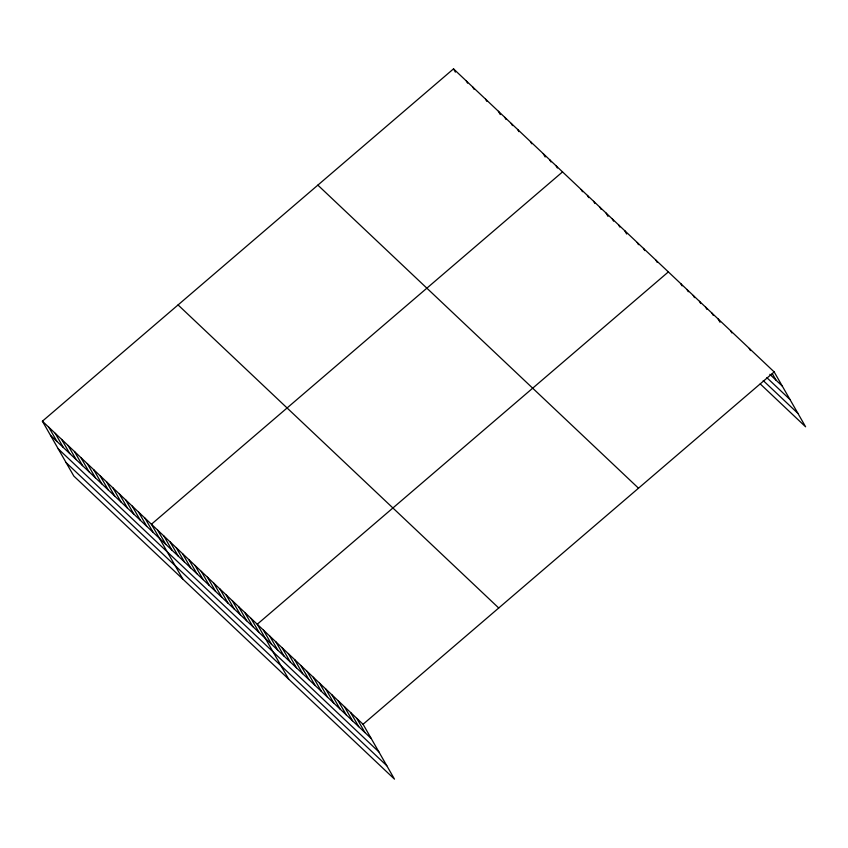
<?xml version="1.0" encoding="UTF-8"?>
<svg xmlns="http://www.w3.org/2000/svg" width="848" height="848" viewBox="0 0 848 848"><rect width="100%" height="100%" fill="white"/><g stroke="black" fill="none" stroke-linecap="round" stroke-linejoin="round"><path stroke-width="1.27" d="M42.4 421.202L363.061 724.266L394.479 779.142L73.829 476.078L42.4 421.202L453.521 68.858L774.171 371.922L805.6 426.798L760.253 383.932M562.542 171.9L151.421 524.244L182.85 579.12M668.362 271.911L257.241 624.255L288.67 679.131M363.061 724.266L774.171 371.922M769.846 374.328L782.291 386.094M766.868 377.678L789.986 399.525M763.232 380.593L797.904 413.368M317.852 185.129L638.502 488.204M178.069 304.93L498.73 607.995M50.52 435.374L371.17 738.438M58.205 448.804L378.865 751.869M66.133 462.637L386.794 765.712M772.316 373.671L776.068 380.211M749.272 348.39L750.522 350.574M730.605 330.741L731.856 332.925M718.15 318.975L720.026 322.251M711.928 313.092L713.179 315.276M705.706 307.209L706.956 309.393M699.483 301.326L700.724 303.51M693.251 295.443L694.501 297.627M687.028 289.56L688.279 291.744M680.806 283.677L682.057 285.861M655.907 260.145L657.158 262.329M643.462 248.379L644.713 250.563M637.24 242.496L638.48 244.68M624.785 230.73L626.661 234.006M618.563 224.847L619.814 227.031M612.341 218.964L613.581 221.148M606.108 213.081L607.984 216.357M599.886 207.198L601.137 209.382M593.664 201.315L594.914 203.499M587.441 195.432L588.692 197.616M581.219 189.549L582.459 191.733M556.129 165.837L557.38 168.021M549.716 159.774L550.967 161.957M543.303 153.721L545.179 156.986M530.477 141.595L531.728 143.778M517.651 129.468L518.902 131.652M511.238 123.405L512.489 125.589M504.825 117.353L506.076 119.526M498.412 111.289L500.278 114.554M485.586 99.163L486.826 101.347M472.76 87.037L474 89.22M466.347 80.984L467.587 83.157M453.521 68.858L455.387 72.133M356.828 718.383L364.947 732.555M350.606 712.5L358.725 726.672M344.383 706.617L352.503 720.789M338.161 700.734L346.27 714.906M331.939 694.851L340.048 709.023M325.706 688.968L333.826 703.14M319.484 683.085L327.604 697.257M313.262 677.202L321.381 691.374M307.04 671.319L315.149 685.491M300.817 665.436L308.926 679.608M294.585 659.553L302.704 673.725M288.362 653.67L296.482 667.842M282.14 647.787L290.249 661.959M275.918 641.904L284.027 656.076M269.685 636.021L277.805 650.193M263.463 630.138L271.583 644.31M251.019 618.372L259.128 632.544M244.796 612.489L252.905 626.661M238.564 606.606L246.683 620.778M232.341 600.723L240.461 614.895M226.119 594.84L234.228 609.012M219.897 588.957L228.006 603.129M213.664 583.074L221.784 597.246M207.442 577.191L215.562 591.363M201.22 571.308L209.339 585.48M194.998 565.425L203.107 579.597M188.775 559.542L196.884 573.714M182.543 553.659L190.662 567.831M176.32 547.776L184.44 561.948M170.098 541.893L178.218 556.065M163.876 536.01L171.985 550.182M157.643 530.127L165.763 544.299M145.008 518.181L153.128 532.353M138.595 512.118L146.715 526.29M132.182 506.065L140.302 520.227M125.769 500.002L133.889 514.174M119.356 493.939L127.476 508.111M112.943 487.876L121.063 502.048M106.53 481.812L114.65 495.985M100.117 475.749L108.237 489.921M93.704 469.697L101.824 483.858M87.291 463.633L95.411 477.806M80.878 457.57L88.998 471.742M74.465 451.507L82.585 465.679M68.052 445.444L76.172 459.616M61.639 439.381L69.759 453.553M55.226 433.328L63.346 447.49M48.813 427.265L56.933 441.437"/></g></svg>
